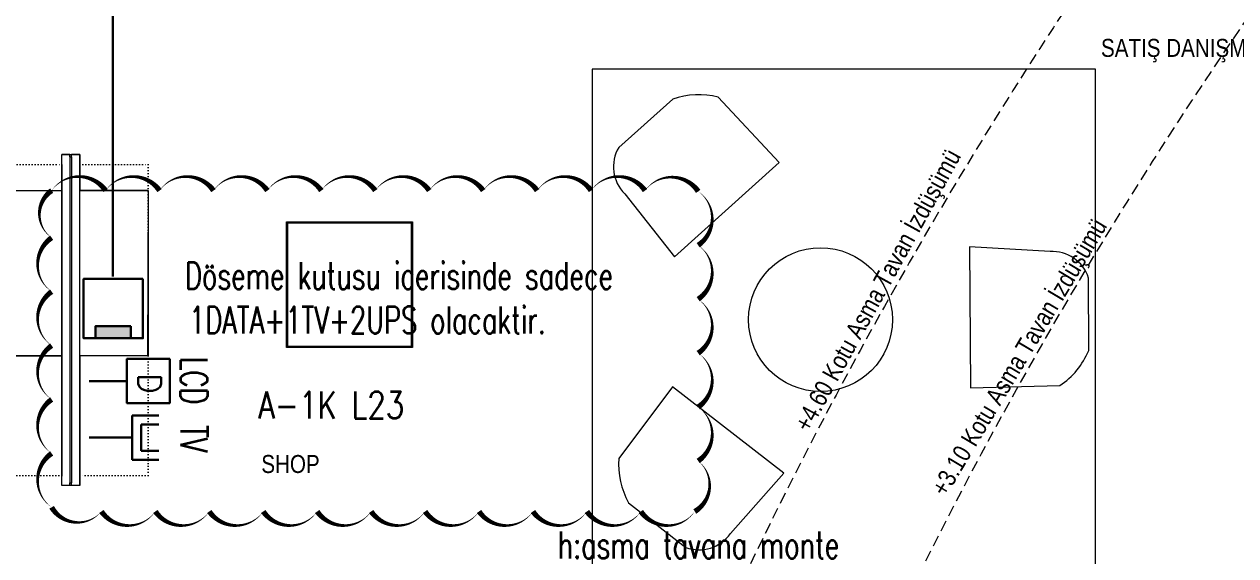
# Model space of a CAD drawing. Extents: x -2050 to 29725, y -1777 to 6820.
# Drawn here: x 1300 to 1974, y 832 to 1128 of the extents above; entities that cross this region are included whole.
import ezdxf
from ezdxf.enums import TextEntityAlignment as Align

# ---------------------------------------------------------------- set-up
doc = ezdxf.new("R2010")
doc.units = 0
doc.header["$LTSCALE"] = 25
doc.header["$MEASUREMENT"] = 0
doc.linetypes.add('DOT2', pattern=[0.125, 0, -0.125])
doc.linetypes.add('HIDDEN', pattern=[0.375, 0.25, -0.125])
doc.layers.get('0').update_dxf_attribs({"color": 9, "lineweight": 9})
for name, color, linetype, lineweight in [('05', 9, 'Continuous', 9), ('10', 9, 'Continuous', 9), ('20', 9, 'DOT2', 9), ('21', 9, 'Continuous', 9), ('40', 9, 'Continuous', 9), ('40B', 9, 'Continuous', 9), ('DATA YER', 30, 'Continuous', 30), ('E-ANAHTAR', 7, 'Continuous', 30), ('E-DATA LCD EKRAN', 7, 'Continuous', 30), ('E-DATA PRİZİ (RJ45)', 7, 'Continuous', 30), ('E-DÖŞEME (ŞAP İÇİ) PRİZ KUTUSU', 7, 'Continuous', 30), ('E-YAZI', 7, 'Continuous', 30)]:
    doc.layers.add(name, color=color, linetype=linetype, lineweight=lineweight)
doc.styles.add('Arial', font='arial.ttf', dxfattribs={"height": 2.5})
doc.styles.add('E-YAZI', font='txttw.shx')
doc.styles.add('MuuM_TEXT-STANDART', font='ARIALN.TTF')

# ---------------------------------------------------------------- blocks, each defined once
blk = doc.blocks.new('0_elevationtarget-p')
h = blk.add_hatch(color=256)
h.paths.add_polyline_path([(2.5, 0, 0.414214), (0, 2.5), (0, 0)])
h.paths.add_polyline_path([(0, 0), (-2.5, 0, 0.414214), (0, -2.5)])
blk.add_line((0, -3.5), (0, 3.5))
blk.add_lwpolyline([(16.6, 0), (-4, 0)])
blk.add_circle((0, 0), 2.5)
at = {"style": 'Arial'}
blk.add_attdef('BITMISKOT', text='', height=2, dxfattribs=at).set_placement((4.5, 0), align=Align.BOTTOM_LEFT)
blk.add_attdef('KABAKOT', text='', height=2, dxfattribs=at).set_placement((4.5, -0.59), align=Align.TOP_LEFT)
blk = doc.blocks.new('p-audi_unit-3')
at = {"lineweight": 0}
for p, q in [((4.5, 184), (0, 184)), ((0, 0), (0, 184)), ((4.5, 182.8), (4.5, 184)), ((4.5, 182.8), (5.5, 182.8)), ((4.5, 182.8), (4.5, 1.4)), ((5.5, 182.8), (5.5, 184)), ((10, 184), (5.5, 184)), ((5.5, 182.8), (5.5, 1.4)), ((10, 0), (10, 184)), ((0, 178.5), (0, 5.5)), ((10, 5.5), (10, 178.5)), ((-38, 163.7), (-38, 72.3)), ((-37.7, 164), (0, 164)), ((47.7, 164), (10, 164)), ((48, 163.7), (48, 72.3)), ((-37.7, 72), (0, 72)), ((47.7, 72), (10, 72)), ((4.5, 0), (0, 0)), ((4.5, 1.4), (5.5, 1.4)), ((4.5, 0), (4.5, 1.4)), ((5.5, 0), (5.5, 1.4)), ((10, 0), (5.5, 0))]:
    blk.add_line(p, q, dxfattribs=at)
blk.add_lwpolyline([(10, 0), (0, 0), (0, 72), (-38, 72), (-38, 164), (0, 164), (0, 184), (10, 184), (10, 164), (48, 164), (47.7, 72), (10, 72), (10, 0)], close=True)
for centre, start, end in [((-37.7, 163.7), 90, 180), ((47.7, 163.7), 0, 90), ((-37.7, 72.3), 180, 270), ((47.7, 72.3), 270, 0)]:
    blk.add_arc(centre, 0.3, start, end, dxfattribs=at)
at = {"layer": '20', "lineweight": 0, "ltscale": 0.5}
for p, q in [((-38, 5.5), (-38, 178.5)), ((-38, 178.5), (0, 178.5)), ((10, 178.5), (48, 178.5)), ((48, 178.5), (48, 5.5)), ((0, 5.5), (-38, 5.5)), ((48, 5.5), (10, 5.5))]:
    blk.add_line(p, q, dxfattribs=at)
blk = doc.blocks.new('Group-174-1')
for p, q in [((384790.8625, 69153.5038), (384790.1625, 69153.5038)), ((384790.1625, 69152.8038), (384790.1625, 69153.5038)), ((384790.8625, 69152.8038), (384790.8625, 69153.5038)), ((384790.8565, 69153.4978), (384790.1685, 69153.4978)), ((384790.1685, 69152.8098), (384790.1685, 69153.4978)), ((384790.8565, 69152.8098), (384790.8565, 69153.4978)), ((384790.1625, 69152.8038), (384790.8625, 69152.8038)), ((384790.1685, 69152.8098), (384790.8565, 69152.8098))]:
    blk.add_line(p, q)
at = {"layer": '40'}
blk.add_lwpolyline([(384790.1625, 69152.8038), (384790.8625, 69152.8038), (384790.8625, 69153.5038), (384790.1625, 69153.5038)], close=True, dxfattribs=at)
blk = doc.blocks.new('p-oturma')
at = {"layer": '05'}
blk.add_lwpolyline([(0, -280), (280, -280), (280, 0), (0, 0)], close=True, dxfattribs=at)
for points in [[(45.86, -104.42), (104.08, -51.83), (70.08, -15.53, 0.148649), (44.84, -16.56), (14.79, -43.47, 0.342097), (18.09, -69.29)], [(209.91, -98.71), (210.38, -177.16), (260.11, -175.97, 0.148649), (276.14, -156.45), (276.07, -116.11, 0.342097), (254.62, -101.38)], [(106.59, -224.73), (44.6, -176.65), (14.83, -216.49, 0.148649), (20.28, -241.16), (52.05, -266.02, 0.342097), (76.88, -258.24)]]:
    blk.add_lwpolyline(points, format="xyb", close=True, dxfattribs=at)
blk.add_circle((126.99, -139.28), 40, dxfattribs=at)
blk = doc.blocks.new('p-zemin kat')
at = {"layer": '20', "linetype": 'HIDDEN', "lineweight": 0}
blk.add_arc((4088.57, -323.37), 2647.53, 80.45701, 156.55486, dxfattribs=at)
at = {"layer": '40'}
blk.add_lwpolyline([(1851.16, 326.92), (3319.5, 326.92), (3319.5, 343), (3280.52, 343), (3280.5, 427), (3319.5, 427), (3319.5, 570), (4025.5, 570), (4025.5, 427), (4064.5, 427), (4064.5, 343), (3980.5, 343), (3980.5, 326.92), (4680.5, 326.92), (4680.5, 427), (4780.58, 427), (4780.58, 1901.49, 0.054196), (4273.07, 1999.31), (4278.59, 2070.68, 0.306949), (1935.27, 740.05), (1999.45, 708.36, 0.043245), (1856.49, 345)], format="xyb", close=True, dxfattribs=at)
at = {"layer": '40B'}
blk.add_lwpolyline([(3287.33, 2825), (2222.5, 2825), (2222.5, 2815), (1955, 2815), (1955, 1945), (1959.5, 1945), (1959.5, 1385), (1162.5, 1385), (1162.5, 730), (1392.5, 730), (1392.5, 325), (1522.5, 325), (1522.5, 725), (1802.6, 725), (1802.6, 730), (1831.78, 791.16), (1935.27, 740.05, -0.306949), (4278.59, 2070.68, 0.001238)], format="xyb", dxfattribs=at)
blk.add_lwpolyline([(3364.5, 343), (3319.5, 343), (3319.5, 320), (1719.67, 320), (1719.67, 326.92), (1719.56, 328.25, -0.047611), (1885.58, 764.59), (1935.27, 740.05, -0.306949), (4278.59, 2070.68), (4283.12, 2125.91, -0.05155), (4780.05, 2034.32), (4787.5, 2034.32), (4787.5, 320), (4025.5, 320), (4025.5, 570), (3319.5, 570), (3319.5, 427), (3364.5, 427), (3364.5, 343)], format="xyb", close=True, dxfattribs=at)
blk = doc.blocks.new('10_DÖŞEME (ŞAP İÇİ) PRİZ KUTUSU')
at = {"layer": 'E-DÖŞEME (ŞAP İÇİ) PRİZ KUTUSU'}
blk.add_hatch(color=5, dxfattribs=at).paths.add_polyline_path([(0.734, 0.216), (0.734, 0.706), (-0.734, 0.706), (-0.734, 0.216)])
at = {"layer": 'E-DÖŞEME (ŞAP İÇİ) PRİZ KUTUSU', "color": 5}
for points in [[(1.224, 2.664), (1.224, 0.216), (-1.224, 0.216), (-1.224, 2.664)], [(0.734, 0.706), (0.734, 0.216), (-0.734, 0.216), (-0.734, 0.706)]]:
    blk.add_lwpolyline(points, close=True, dxfattribs=at)
blk = doc.blocks.new('E-LCD+TV')
at = {"layer": 'E-DATA PRİZİ (RJ45)', "color": 1}
for p, q in [((38.5, 77.5), (38.5, 48)), ((48.3, 77.5), (48.3, 57.8)), ((77.8, 77.5), (77.8, 57.8)), ((87.6, 77.5), (87.6, 48)), ((48.3, 57.8), (77.8, 57.8)), ((0, 0), (0, 42)), ((38.5, 48), (87.6, 48)), ((63, 48), (63, 0))]:
    blk.add_line(p, q, dxfattribs=at)
blk.add_lwpolyline([(-24.6, 89.6), (24.6, 89.6), (24.6, 42), (-24.6, 42)], close=True, dxfattribs=at)
at = {"layer": 'E-DATA PRİZİ (RJ45)', "color": 1, "style": 'E-YAZI'}
blk.add_text('D', height=25.6, dxfattribs=at).set_placement((-8.8, 54.6))
at = {"layer": 'E-YAZI', "color": 1, "style": 'E-YAZI', "width": 0.7}
for s, p in [('LCD', (-27, 101.6)), ('TV', (49, 101.6))]:
    blk.add_text(s, height=30, dxfattribs=at).set_placement(p)

msp = doc.modelspace()

# ---------------------------------------------------------------- linework, layer by layer
at = {"layer": '20', "linetype": 'HIDDEN', "lineweight": 0}
msp.add_lwpolyline([(1754.32, 730, -0.342283), (4527.5, 2199.66, -0.342283)], format="xyb", dxfattribs=at)
at = {"layer": 'DATA YER'}
msp.add_line((1349.57, 987.26), (1349.57, 1321.75), dxfattribs=at)
at = {"layer": 'E-ANAHTAR'}
msp.add_lwpolyline([(1315.59, 1035.08, 0, 3, -0.520567), (1345.59, 1035.08, 0, 3, -0.520567), (1375.59, 1035.08, 0, 3, -0.520567), (1405.59, 1035.08, 0, 3, -0.520567), (1435.59, 1035.08, 0, 3, -0.520567), (1465.59, 1035.08, 0, 3, -0.520567), (1495.59, 1035.08, 0, 3, -0.520567), (1525.59, 1035.08, 0, 3, -0.520567), (1555.59, 1035.08, 0, 3, -0.520567), (1585.59, 1035.08, 0, 3, -0.520567), (1615.59, 1035.08, 0, 3, -0.520567), (1645.59, 1035.08, 0, 3, -0.520567), (1675.15, 1034.64, 0, 3, -0.520567), (1675.15, 1004.64, 0, 3, -0.520567), (1675.15, 974.64, 0, 3, -0.520567), (1675.15, 944.64, 0, 3, -0.520567), (1675.15, 914.64, 0, 3, -0.520567), (1675.15, 884.64, 0, 3, -0.520567), (1673.26, 856.54, 0, 3, -0.520567), (1643.26, 856.54, 0, 3, -0.520567), (1613.26, 856.54, 0, 3, -0.520567), (1583.26, 856.54, 0, 3, -0.520567), (1553.26, 856.54, 0, 3, -0.520567), (1523.26, 856.54, 0, 3, -0.520567), (1493.26, 856.54, 0, 3, -0.520567), (1463.26, 856.54, 0, 3, -0.520567), (1433.26, 856.54, 0, 3, -0.520567), (1403.26, 856.54, 0, 3, -0.520567), (1373.26, 856.54, 0, 3, -0.520567), (1343.26, 856.54, 0, 3, -0.520567), (1315.59, 858.87, 0, 3, -0.520567), (1315.59, 888.87, 0, 3, -0.520567), (1315.59, 918.87, 0, 3, -0.520567), (1315.59, 948.87, 0, 3, -0.520567), (1315.59, 978.87, 0, 3, -0.520567), (1315.59, 1008.87, 0, 3, -0.520567)], format="xyseb", close=True, dxfattribs=at)

# ---------------------------------------------------------------- block references
at = {"layer": '05'}
for name, p in [('p-oturma', (1616.18, 1102.55)), ('p-audi_unit-3', (1321.21, 871.08))]:
    msp.add_blockref(name, p, dxfattribs=at)
at = {"layer": '05', "color": 7, "xscale": -100, "yscale": 100, "zscale": 100, "rotation": 180}
msp.add_blockref('Group-174-1', (-38477570.05, 6916298.15), dxfattribs=at)
at = {"layer": '10'}
msp.add_blockref('p-zemin kat', (0, 0), dxfattribs=at)
at = {"layer": '21'}
ref = msp.add_blockref('0_elevationtarget-p', (1975.97, 777.6), dxfattribs=dict(at, xscale=4.999999999999998, yscale=4.999999999999998, zscale=0.5, rotation=62.73674779538183))
ref.add_attrib('BITMISKOT', '+0.10', dxfattribs={"layer": '0', "height": 10, "rotation": 62.73675, "style": 'MuuM_TEXT-STANDART'}).set_placement((1986.52, 797.47), align=Align.BOTTOM_LEFT)
ref.add_attrib('KABAKOT', '%%P0.00=(41.50)', dxfattribs={"layer": '0', "height": 10, "rotation": 62.73675, "style": 'MuuM_TEXT-STANDART'}).set_placement((1999.7, 790.68), align=Align.BOTTOM_LEFT)
at = {"layer": 'E-DATA LCD EKRAN', "color": 1, "xscale": 0.5, "yscale": 0.5, "zscale": 0.5, "rotation": 270}
msp.add_blockref('E-LCD+TV', (1336.46, 929.12), dxfattribs=at)
at = {"layer": 'E-DÖŞEME (ŞAP İÇİ) PRİZ KUTUSU', "xscale": 13.48039215686274, "yscale": 13.48039215686274, "zscale": 13.48039215686274}
msp.add_blockref('10_DÖŞEME (ŞAP İÇİ) PRİZ KUTUSU', (1349.82, 950.05), dxfattribs=at)

# ---------------------------------------------------------------- texts
at = {"layer": '21', "style": 'MuuM_TEXT-STANDART'}
for s, p in [('SATIŞ DANIŞMANI (2)', (1899.15, 1109.47)), ('SHOP', (1432.19, 877.97))]:
    msp.add_text(s, height=10, dxfattribs=at).set_placement(p)
for s, rotation, p in [('+4.60 Kotu Asma Tavan İzdüşümü', 61.23661, (1736.9, 900.04)), ('+3.10 Kotu Asma Tavan İzdüşümü', 59.23661, (1812.82, 864.23))]:
    msp.add_text(s, height=10, rotation=rotation, dxfattribs=at).set_placement(p)
at = {"layer": 'E-YAZI', "color": 3, "style": 'E-YAZI', "width": 0.7}
for s, p in [('Döseme kutusu icerisinde sadece', (1389.76, 980.19)), ('1DATA+1TV+2UPS olacaktir.', (1391.99, 955.51)), ('h:asma tavana monte', (1596.99, 830.36))]:
    msp.add_text(s, height=15, dxfattribs=at).set_placement(p)
at = {"layer": 'E-YAZI', "color": 6, "style": 'E-YAZI', "width": 0.8}
msp.add_text('A-1K L23', height=15, dxfattribs=at).set_placement((1430.44, 908.28))

doc.saveas('drawing.dxf')
